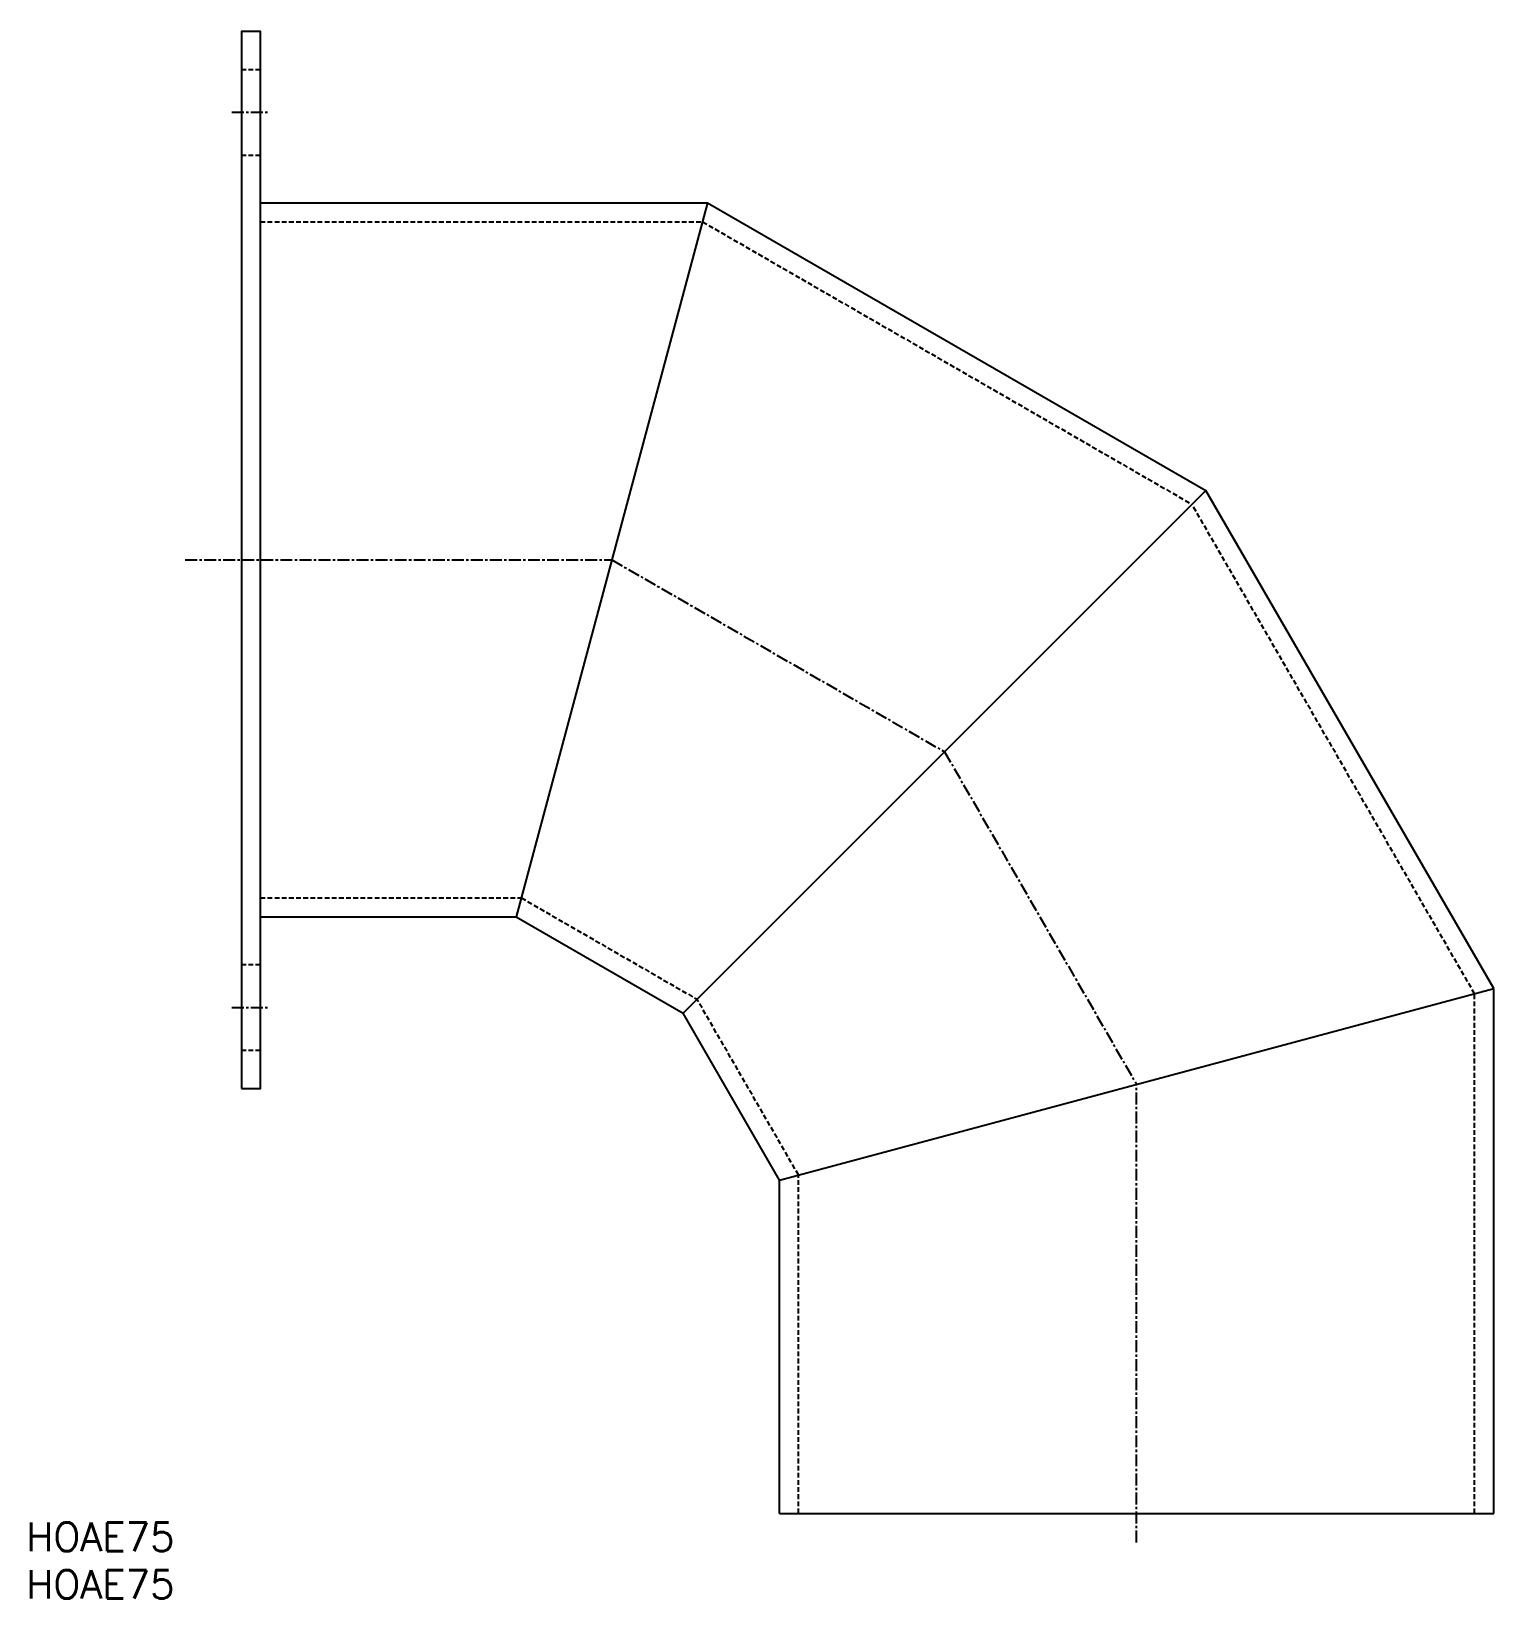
# Model space of a CAD drawing. Extents: x 79 to 232, y 23 to 188.
import ezdxf
from ezdxf.enums import TextEntityAlignment as Align

# ---------------------------------------------------------------- set-up
doc = ezdxf.new("R2010")
doc.units = 0
doc.linetypes.add('CENTER', pattern=[2, 1.25, -0.25, 0.25, -0.25])
doc.linetypes.add('DASHED', pattern=[0.75, 0.5, -0.25])
doc.layers.get('0').update_dxf_attribs({"linetype": 'CONTINUOUS'})
doc.layers.add('CENTER', color=1, linetype='CENTER')
doc.styles.get("Standard").update_dxf_attribs({"font": 'txt.shx', "bigfont": 'extfont.shx'})

msp = doc.modelspace()

# ---------------------------------------------------------------- linework, layer by layer
at = {"color": 3, "linetype": 'DASHED'}
for p, q in [((100.62, 183.96), (102.62, 183.96)), ((100.61, 174.96), (102.61, 174.96)), ((102.62, 167.96), (149.05, 167.96)), ((149.05, 167.96), (200.44, 138.29)), ((230.12, 86.89), (200.44, 138.29)), ((102.62, 96.96), (130.02, 96.96)), ((130.02, 96.96), (148.47, 86.31)), ((100.61, 89.96), (102.61, 89.96)), ((159.12, 67.87), (148.47, 86.31)), ((230.12, 32.33), (230.12, 86.89)), ((100.62, 80.96), (102.62, 80.96)), ((159.12, 32.33), (159.12, 67.87))]:
    msp.add_line(p, q, dxfattribs=at)
at = {"color": 7, "linetype": 'CONTINUOUS'}
for p, q in [((102.62, 169.96), (149.58, 169.96)), ((149.58, 169.96), (129.49, 94.96)), ((149.58, 169.96), (201.91, 139.75)), ((201.91, 139.75), (147, 84.85)), ((232.12, 87.43), (201.91, 139.75)), ((102.62, 94.96), (129.49, 94.96)), ((129.49, 94.96), (147, 84.85)), ((157.12, 67.33), (232.12, 87.43)), ((232.12, 32.33), (232.12, 87.43)), ((157.12, 67.33), (147, 84.85)), ((157.12, 32.33), (157.12, 67.33)), ((157.12, 32.33), (232.12, 32.33))]:
    msp.add_line(p, q, dxfattribs=at)
msp.add_lwpolyline([(100.62, 76.96), (102.62, 76.96), (102.62, 187.96), (100.62, 187.96)], close=True, dxfattribs=at)
at = {"layer": 'CENTER', "color": 1, "linetype": 'CENTER'}
for p, q in [((99.62, 179.46), (103.62, 179.46)), ((94.72, 132.46), (139.53, 132.46)), ((139.53, 132.46), (174.46, 112.3)), ((174.46, 112.3), (194.62, 77.38)), ((99.62, 85.46), (103.62, 85.46)), ((194.62, 29.27), (194.62, 77.38))]:
    msp.add_line(p, q, dxfattribs=at)

# ---------------------------------------------------------------- texts
at = {"color": 7, "linetype": 'CONTINUOUS'}
for p in [(78.05, 29.87), (78.05, 24.87)]:
    msp.add_text('HOAE75', height=3, dxfattribs=at).set_placement(p, align=Align.MIDDLE_LEFT)

doc.saveas('drawing.dxf')
